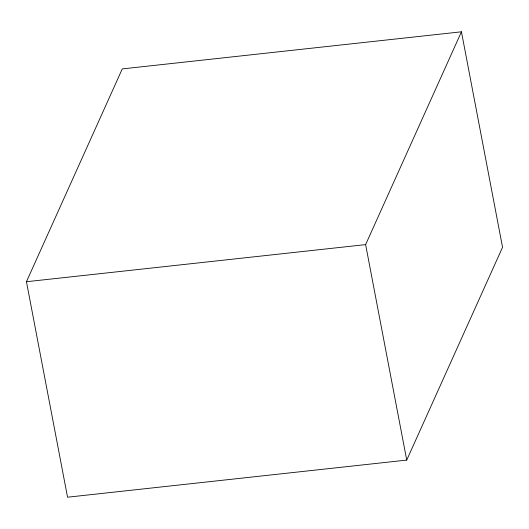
<?xml version="1.0" encoding="UTF-8"?>
<svg xmlns="http://www.w3.org/2000/svg" width="529" height="529" viewBox="0 0 529 529"><rect width="100%" height="100%" fill="white"/><g stroke="black" fill="none" stroke-linecap="round" stroke-linejoin="round"><path stroke-width="0.79" d="M26.45 281.726L122.272 68.909L461.447 31.8L502.55 247.274L406.728 460.091L67.553 497.2L26.45 281.726L365.625 244.616L461.447 31.8M365.625 244.616L406.728 460.091"/></g></svg>
